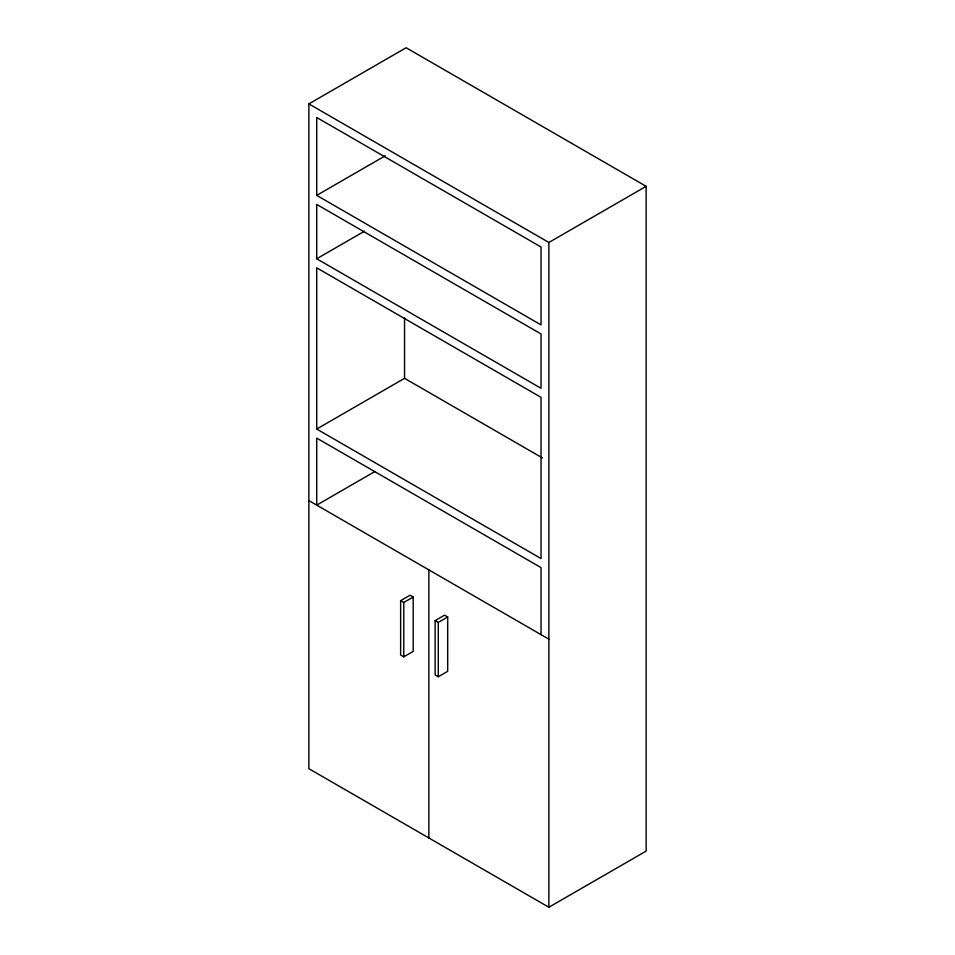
<?xml version="1.0" encoding="UTF-8"?>
<svg xmlns="http://www.w3.org/2000/svg" width="955" height="955" viewBox="0 0 955 955"><rect width="100%" height="100%" fill="white"/><g stroke="black" fill="none" stroke-linecap="round" stroke-linejoin="round"><path stroke-width="1.43" d="M308.859 103.904L406.126 47.75L646.141 186.321L646.141 851.096L548.874 907.25L308.859 768.679L308.859 103.904L548.874 242.475L646.141 186.321M316.714 195.381L541.031 324.891L541.031 246.999L316.714 117.489L316.714 195.381L385.175 155.844M316.714 258.781L541.031 388.291L541.031 333.952L316.714 204.43L316.714 258.781L364.512 231.182M316.714 429.046L541.031 558.556L541.031 397.34L316.714 267.83L316.714 429.046L404.55 378.323L542.5 457.97M374.838 471.555L316.714 505.123L316.714 438.106L541.031 567.616L541.031 634.633M400.634 600.671L410.041 595.24L413.181 597.054L413.181 651.394L403.774 656.825L400.634 655.011L400.634 600.671L403.774 602.486L413.181 597.054M435.146 620.595L444.553 615.163L447.692 616.978L447.692 671.317L438.285 676.749L435.146 674.946L435.146 620.595L438.285 622.409L447.692 616.978M308.859 500.599L548.874 639.17M548.874 242.475L548.874 907.25M438.285 622.409L438.285 676.749M428.867 569.884L428.867 837.965M404.55 317.693L404.55 378.323M403.774 602.486L403.774 656.825"/></g></svg>
